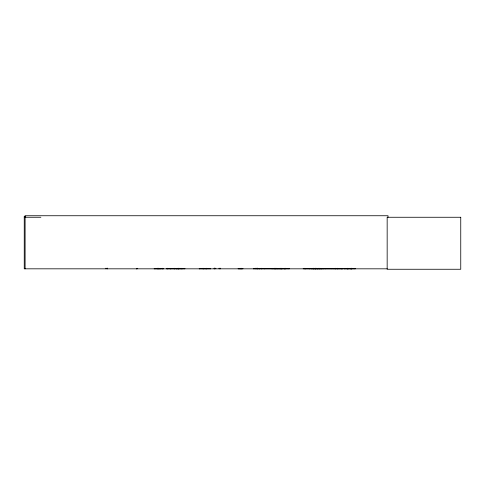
<?xml version="1.0" encoding="UTF-8"?>
<svg xmlns="http://www.w3.org/2000/svg" width="485" height="485" viewBox="0 0 485 485"><rect width="100%" height="100%" fill="white"/><g stroke="black" fill="none" stroke-linecap="round" stroke-linejoin="round"><path stroke-width="0.73" d="M174.448 268.805L174.454 268.393M271.212 268.805L271.212 268.393M279.008 268.805L279.014 268.393M354.971 268.393L355.062 268.714M320.306 268.757L320.324 268.393M331.558 268.757L331.576 268.393M338.985 268.757L339.009 268.393M309.26 268.757L309.284 268.393M320.931 268.478L320.967 268.823L320.931 268.478L342.38 268.478L342.228 268.805M341.98 268.811L341.943 268.635M342.343 268.817L342.38 268.478M154.151 268.823L163.53 268.769M154.357 268.757L154.4 268.393M272.843 268.823L272.903 268.393M343.859 268.823L355.214 268.781M320.937 268.635L342.38 268.617M342.416 268.823L303.27 268.793M136.4 268.823L136.679 268.769M136.715 268.757L136.734 268.429M177.953 268.823L178.098 268.284M178.334 268.757L178.547 268.393M317.184 268.769L317.214 268.393M273.025 268.769L273.055 268.429M160.765 268.769L160.796 268.429L160.826 268.823M199.202 268.769L210.538 268.781M199.371 268.769L199.402 268.429M350.431 268.769L350.467 268.429L350.497 268.823M278.069 268.769L278.099 268.429L278.129 268.823M176.207 268.769L176.243 268.429L176.279 268.823M253.467 268.769L289.284 268.769M259.075 268.769L259.111 268.429M316.972 268.769L316.911 268.284M238.08 268.769L242.755 268.769M159.632 268.769L159.68 268.429M239.881 268.769L239.936 268.429M274.528 268.769L274.486 268.284M317.354 268.769L317.269 268.393M317.639 268.769L317.693 268.429M274.983 268.284L275.134 268.823M25.766 216.286L24.25 216.286L24.25 268.823L387.26 268.823M24.25 217.262L40.885 217.262M258.172 268.484L281.191 268.484M303.277 268.484L312.989 268.484M258.153 268.623L281.209 268.623M303.258 268.611L313.007 268.623M178.468 268.823L178.486 268.284M220.542 268.769L220.251 268.429M178.704 268.769L178.68 268.284M170.471 268.769L170.429 268.429M166.573 268.769L184.943 268.769M323.149 268.769L323.113 268.429M318.16 268.769L318.221 268.284M264.858 268.769L264.822 268.429M182.196 268.769L182.257 268.393M181.99 268.769L181.954 268.429M184.755 268.757L184.718 268.393M283.967 268.757L283.925 268.393M277.523 268.757L277.487 268.393M305.356 268.769L305.332 268.429L305.277 268.823M319.185 268.757L319.16 268.393M311.891 268.769L311.952 268.393M333.971 268.757L333.947 268.393M312.061 268.769L312.055 268.393M322.361 268.757L322.343 268.393M314.826 268.757L314.82 268.429L314.807 268.823M316.741 268.714L316.741 268.429M281.87 268.757L281.882 268.284M388.018 217.262L388.018 215.74L25.105 215.74L25.105 268.823M355.062 268.393L355.062 268.823M351.389 268.284L351.389 268.823M351.292 268.284L351.292 268.823M351.255 268.284L351.255 268.823M351.164 268.284L351.164 268.823M351.019 268.284L350.982 268.823M348.582 268.393L348.582 268.823M347.909 268.284L347.909 268.823M347.684 268.284L347.684 268.823M344.108 268.393L344.108 268.823M337.53 268.284L337.53 268.823M337.269 268.284L337.269 268.823M335.687 268.284L335.687 268.823M335.426 268.284L335.426 268.823M325.55 268.393L325.55 268.823M323.071 268.393L323.071 268.823M319.912 268.284L319.912 268.823M319.73 268.284L319.73 268.823M319.427 268.393L319.427 268.823M318.481 268.284L318.481 268.823M317.863 268.393L317.863 268.823M317.748 268.393L317.748 268.823M316.65 268.284L316.675 268.823M315.796 268.284L315.796 268.823M315.571 268.284L315.571 268.823M315.317 268.284L315.395 268.823M315.214 268.284L315.311 268.823M315.056 268.284L315.056 268.823M313.85 268.284L313.85 268.823M313.589 268.284L313.589 268.823M313.383 268.284L313.383 268.823M313.128 268.284L313.128 268.823M312.789 268.393L312.789 268.823M309.733 268.393L309.733 268.823M304.859 268.284L304.859 268.823M289.048 268.393L289.048 268.823M285.513 268.284L285.513 268.823M285.295 268.284L285.295 268.823M284.84 268.284L284.84 268.823M282.797 268.393L282.797 268.823M281.797 268.393L281.797 268.823M281.749 268.393L281.749 268.823M281.67 268.284L281.67 268.823M280.906 268.284L280.912 268.823M280.33 268.284L280.33 268.823M280.106 268.284L280.106 268.823M279.53 268.393L279.53 268.823M277.341 268.393L277.341 268.823M276.911 268.284L276.911 268.823M276.686 268.284L276.686 268.823M275.765 268.284L275.765 268.823M275.256 268.284L275.244 268.823M274.874 268.393L274.874 268.823M274.334 268.284L274.334 268.823M273.085 268.393L273.085 268.823M264.78 268.393L264.78 268.823M261.548 268.284L261.548 268.823M261.36 268.284L261.36 268.823M259.384 268.393L259.384 268.823M259.148 268.393L259.148 268.823M257.383 268.175L257.383 268.823M257.171 268.284L257.171 268.823M256.941 268.175L256.983 268.823M255.868 268.175L255.868 268.823M253.752 268.393L253.752 268.823M242.846 268.393L242.846 268.823M241.415 268.284L241.415 268.823M241.263 268.284L241.263 268.823M240.881 268.284L240.881 268.823M240.039 268.393L240.039 268.823M239.99 268.393L239.99 268.823M238.408 268.393L238.408 268.823M220.172 268.175L220.172 268.823M219.305 268.284L219.305 268.823M219.099 268.175L219.099 268.823M215.789 268.175L215.789 268.823M214.491 268.175L214.491 268.823M214.267 268.175L214.267 268.823M214.158 268.175L214.158 268.823M210.296 268.393L210.296 268.823M206.713 268.284L206.713 268.823M206.489 268.284L206.489 268.823M205.822 268.393L205.822 268.823M203.906 268.393L203.906 268.823M203.233 268.284L203.233 268.823M203.009 268.284L203.009 268.823M199.432 268.393L199.432 268.823M181.911 268.393L181.911 268.823M181.123 268.284L181.123 268.823M180.905 268.284L180.905 268.823M179.274 268.284L179.274 268.823M178.383 268.393L178.383 268.823M178.213 268.284L178.225 268.823M177.704 268.284L177.704 268.823M176.516 268.393L176.516 268.823M174.303 268.284L174.303 268.823M174.115 268.284L174.115 268.823M170.884 268.393L170.884 268.823M170.381 268.393L170.381 268.823M167.749 268.284L167.749 268.823M167.61 268.284L167.61 268.823M166.482 268.393L166.482 268.823M163.627 268.393L163.627 268.823M162.493 268.284L162.493 268.823M162.36 268.284L162.36 268.823M159.723 268.393L159.723 268.823M158.213 268.284L158.213 268.823M158.086 268.284L158.086 268.823M157.958 268.175L157.995 268.823M157.661 268.393L157.637 268.823M137.679 268.284L137.679 268.823M136.837 268.393L136.788 268.823M107.476 268.175L107.476 268.823M107.143 268.175L107.143 268.823M105.96 268.175L105.96 268.823M321.373 268.478L321.519 268.823L321.373 268.478M311.74 268.781L311.782 268.429L311.764 268.769M460.75 217.262L387.163 217.262L387.163 269.26L460.75 269.26L460.75 217.262M341.41 268.769L341.398 268.429L341.379 268.823M347.266 268.823L347.26 268.393L347.212 268.823M284.422 268.823L284.398 268.393L284.38 268.823"/></g></svg>
